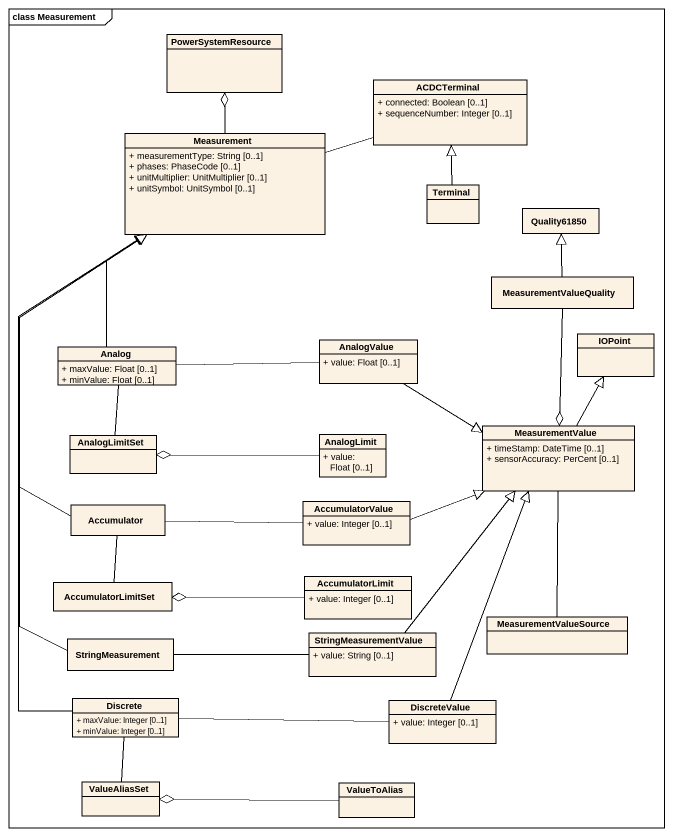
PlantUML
@startuml
mainframe class Measurement
hide circle
hide empty members
skinparam classAttributeIconSize 0
class PowerSystemResource
class ACDCTerminal {
  + connected: Boolean [0..1]
  + sequenceNumber: Integer [0..1]
}
class Measurement {
  + measurementType: String [0..1]
  + phases: PhaseCode [0..1]
  + unitMultiplier: UnitMultiplier [0..1]
  + unitSymbol: UnitSymbol [0..1]
}
class Terminal
class Quality61850
class MeasurementValueQuality
class Analog {
  + maxValue: Float [0..1]
  + minValue: Float [0..1]
}
class AnalogValue {
  + value: Float [0..1]
}
class IOPoint
class MeasurementValue {
  + timeStamp: DateTime [0..1]
  + sensorAccuracy: PerCent [0..1]
}
class AnalogLimitSet
class AnalogLimit {
  + value: Float [0..1]
}
class Accumulator
class AccumulatorValue {
  + value: Integer [0..1]
}
class AccumulatorLimitSet
class AccumulatorLimit {
  + value: Integer [0..1]
}
class MeasurementValueSource
class StringMeasurement
class StringMeasurementValue {
  + value: String [0..1]
}
class Discrete {
  + maxValue: Integer [0..1]
  + minValue: Integer [0..1]
}
class DiscreteValue {
  + value: Integer [0..1]
}
class ValueAliasSet
class ValueToAlias
PowerSystemResource o-- Measurement
Measurement -right- ACDCTerminal
Terminal -up-|> ACDCTerminal
MeasurementValueQuality -up-|> Quality61850
MeasurementValueQuality --o MeasurementValue
Analog -up-|> Measurement
Analog -right- AnalogValue
Analog -- AnalogLimitSet
AnalogValue -right-|> MeasurementValue
MeasurementValue -up-|> IOPoint
AnalogLimitSet o-right- AnalogLimit
Accumulator -up-|> Measurement
Accumulator -right- AccumulatorValue
Accumulator -- AccumulatorLimitSet
AccumulatorValue -right-|> MeasurementValue
AccumulatorLimitSet o-right- AccumulatorLimit
MeasurementValueSource -up- MeasurementValue
StringMeasurement -up-|> Measurement
StringMeasurementValue -up-|> MeasurementValue
StringMeasurementValue -left- StringMeasurement
Discrete -up-|> Measurement
Discrete -right- DiscreteValue
DiscreteValue -up-|> MeasurementValue
ValueAliasSet -up- Discrete
ValueAliasSet o-right- ValueToAlias
@enduml
